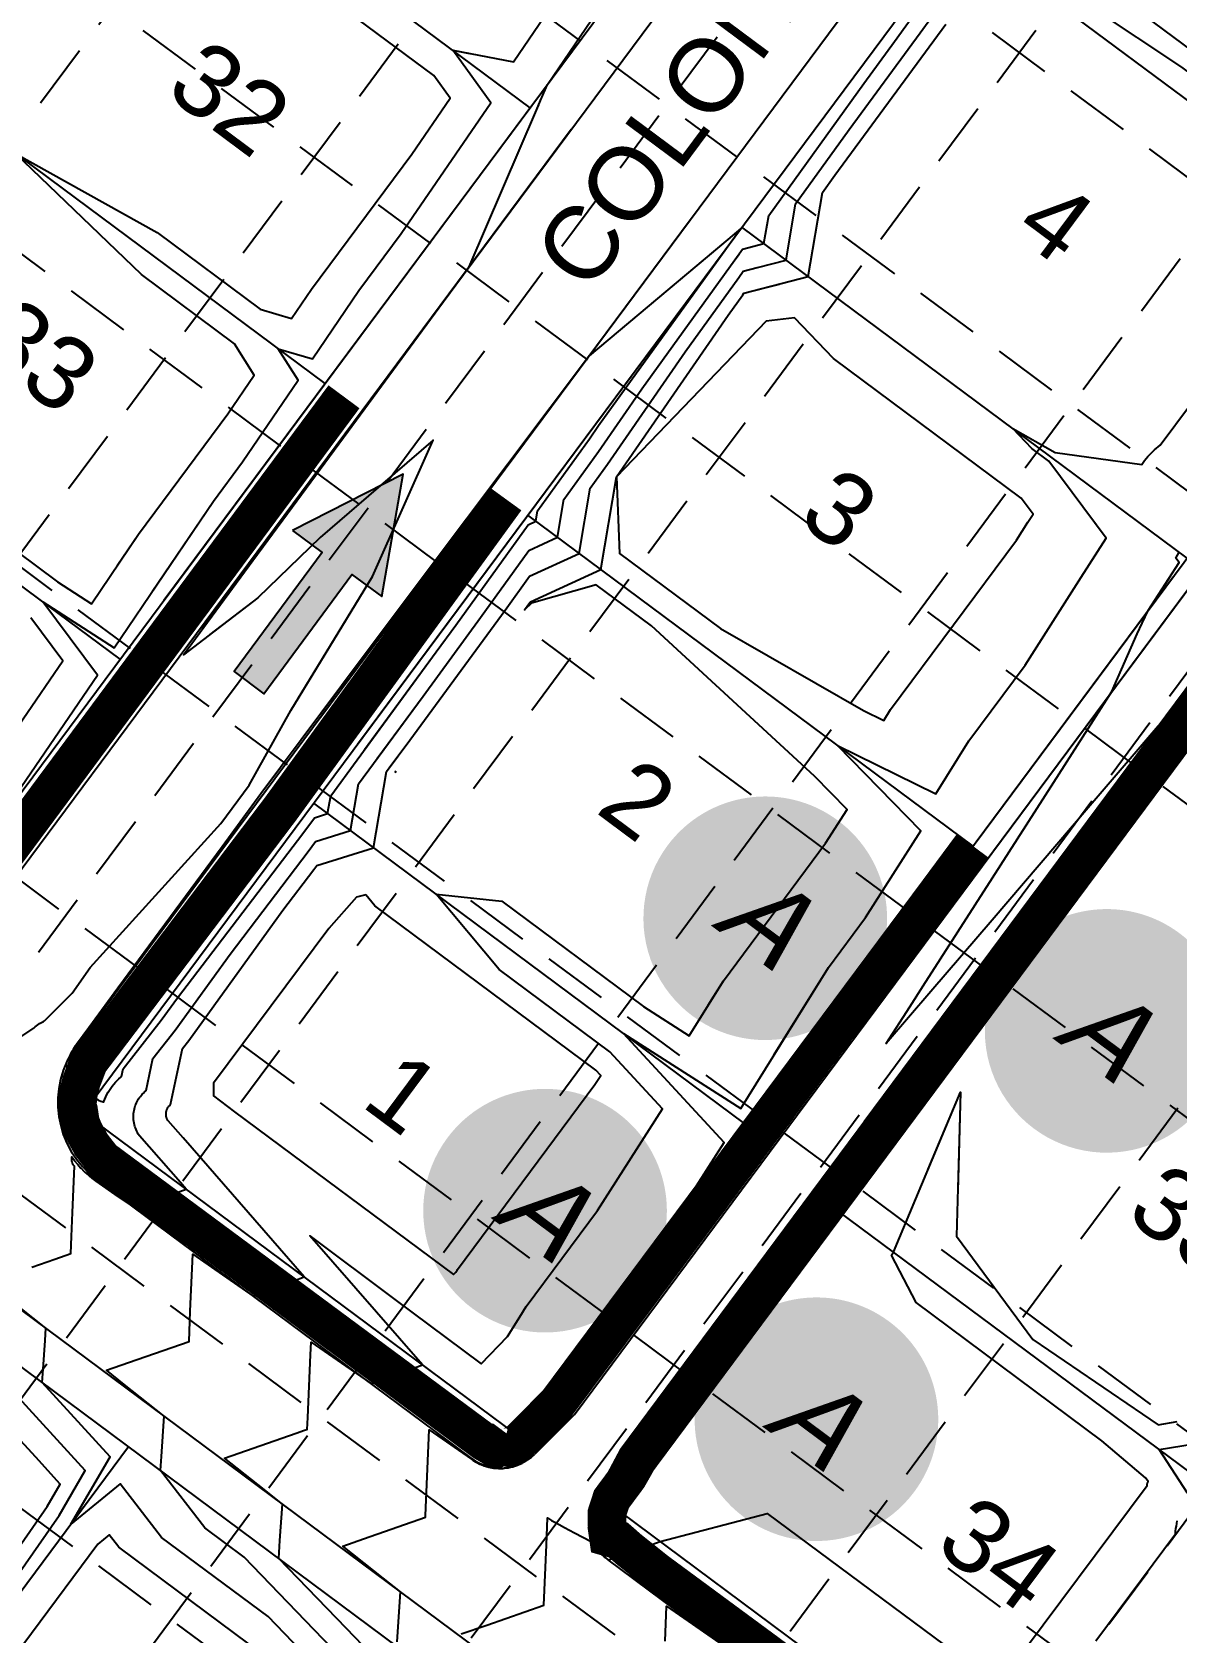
# Model space of a CAD drawing. Header units: feet. Extents: x 2260 to 6199, y 3666 to 7344.
# Drawn here: x 3782.4 to 4019.8, y 5551.9 to 5883.8 of the extents above; entities that cross this region are included whole.
import ezdxf
from ezdxf.enums import TextEntityAlignment as Align

# ---------------------------------------------------------------- set-up
doc = ezdxf.new("R2010")
doc.units = ezdxf.units.FT
doc.header["$LTSCALE"] = 40
doc.header["$MEASUREMENT"] = 0
doc.linetypes.add('HIDDEN', pattern=[0.375, 0.25, -0.125])
doc.layers.get('0').update_dxf_attribs({"linetype": 'CONTINUOUS'})
for name, color, linetype in [('ALTURA LOGO', 4, 'CONTINUOUS'), ('CONTROL', 8, 'CONTINUOUS'), ('EOP-PROP', 4, 'CONTINUOUS'), ('EROSION BLANKETS', 84, 'CONTINUOUS'), ('FLOW-ARROWS', 253, 'CONTINUOUS'), ('GRID', 254, 'HIDDEN'), ('LOT-NOS', 4, 'CONTINUOUS'), ('lots-line', 4, 'CONTINUOUS'), ('PC', 43, 'CONTINUOUS'), ('ST-ROW', 2, 'CONTINUOUS'), ('STREET-NAME', 3, 'CONTINUOUS')]:
    doc.layers.add(name, color=color, linetype=linetype)
doc.styles.add('altura', font='ARIAL.TTF', dxfattribs={"oblique": 15})
doc.styles.get("Standard").update_dxf_attribs({"font": 'ARIAL.TTF'})

# ---------------------------------------------------------------- blocks, each defined once
blk = doc.blocks.new('arrow')
blk.add_lwpolyline([(-67.01, -25.36), (-59.33, -25.42), (-59.57, -56.14), (-51.89, -56.2), (-51.65, -25.48), (-43.97, -25.54), (-55.3, -2.41), (-67.01, -25.36)], close=True)
at = {"color": 254}
for points in [[(-43.97, -25.54), (-67.01, -25.36), (-55.3, -2.41), (-67.01, -25.36)], [(-59.57, -56.14), (-51.89, -56.2), (-59.33, -25.42), (-51.65, -25.48)]]:
    blk.add_solid(points, dxfattribs=at)

msp = doc.modelspace()

# ---------------------------------------------------------------- hatches: boundary and pattern name
at = {"layer": 'ALTURA LOGO'}
h = msp.add_hatch(color=42, dxfattribs=at)
edge = h.paths.add_edge_path()
edge.add_ellipse((3934.43, 5700.05), major_axis=(15.08, 20.26), ratio=1, start_angle=269.9984, end_angle=449.9984)
edge.add_ellipse((3934.43, 5700.05), major_axis=(15.08, 20.26), ratio=1, start_angle=89.9974, end_angle=269.9974)
h.paths.add_polyline_path([(3909.97, 5705.3), (3946.15, 5678.36), (3959.53, 5696.32), (3923.34, 5723.26)], flags=24)
h = msp.add_hatch(color=42, dxfattribs=at)
edge = h.paths.add_edge_path()
edge.add_ellipse((4005.21, 5676.7), major_axis=(15.08, 20.26), ratio=1, start_angle=269.9984, end_angle=449.9984)
edge.add_ellipse((4005.21, 5676.7), major_axis=(15.08, 20.26), ratio=1, start_angle=89.9974, end_angle=269.9974)
h.paths.add_polyline_path([(3980.75, 5681.94), (4016.93, 5655.01), (4030.3, 5672.97), (3994.12, 5699.9)], flags=24)
h = msp.add_hatch(color=42, dxfattribs=at)
edge = h.paths.add_edge_path()
edge.add_ellipse((3888.78, 5639.42), major_axis=(15.08, 20.26), ratio=1, start_angle=269.9984, end_angle=449.9984)
edge.add_ellipse((3888.78, 5639.42), major_axis=(15.08, 20.26), ratio=1, start_angle=89.9974, end_angle=269.9974)
h.paths.add_polyline_path([(3864.31, 5644.66), (3900.49, 5617.73), (3913.87, 5635.69), (3877.68, 5662.63)], flags=24)
h = msp.add_hatch(color=42, dxfattribs=at)
edge = h.paths.add_edge_path()
edge.add_ellipse((3945.04, 5596.18), major_axis=(15.08, 20.26), ratio=1, start_angle=269.9984, end_angle=449.9984)
edge.add_ellipse((3945.04, 5596.18), major_axis=(15.08, 20.26), ratio=1, start_angle=89.9974, end_angle=269.9974)
h.paths.add_polyline_path([(3920.58, 5601.42), (3956.76, 5574.49), (3970.13, 5592.45), (3933.95, 5619.38)], flags=24)

# ---------------------------------------------------------------- linework, layer by layer
at = {"layer": 'EOP-PROP', "color": 7}
for p, q in [((3817.4, 5760.3), (3976.35, 5974.15)), ((3842.27, 5741.79), (4008.88, 5965.94)), ((3766.85, 5692.3), (3894.22, 5863.66)), ((3791.73, 5673.8), (3919.09, 5845.15)), ((4167.71, 5330.79), (3536.59, 5799.91)), ((3945.34, 5665.06), (4029.38, 5778.13)), ((3894.86, 5597.15), (4022.17, 5768.42)), ((3904.49, 5589.99), (4023.5, 5750.1)), ((3954.97, 5657.9), (4023.5, 5750.1)), ((3873.61, 5588.02), (3795.85, 5645.82)), ((3894.86, 5597.15), (3886.63, 5588.96)), ((3904.49, 5589.99), (3899.02, 5579.74)), ((3998.35, 5495.3), (3901.88, 5567.01))]:
    msp.add_line(p, q, dxfattribs=at)
for centre, radius, start, end in [((3807.78, 5661.87), 20, 143.3765, 233.3765), ((3879.58, 5596.05), 10, 233.3765, 314.8458), ((3907.85, 5575.03), 10, 151.9073, 233.3765)]:
    msp.add_arc(centre, radius, start, end, dxfattribs=at)
at = {"layer": 'EROSION BLANKETS', "const_width": 8}
for points in [[(3847.1, 5808.18), (3763.3, 5695.05), (3757.03, 5689.08), (3750.49, 5688.75), (3743.7, 5690.19), (3664.46, 5748.21), (3661.66, 5751.4), (3660.23, 5754.93)], [(3880.63, 5786.98), (3833.9, 5722.67), (3794.18, 5670.21), (3792.63, 5666.11), (3792.01, 5663.57), (3791.78, 5661.24), (3792.07, 5660.28), (3792.45, 5657.75), (3793.14, 5655.98), (3794.73, 5653.06), (3797.04, 5650.1), (3801.72, 5646.63), (3876.11, 5591.52), (3878.29, 5590.25), (3878.71, 5590.11), (3879.26, 5590.39), (3879.51, 5590.73), (3879.76, 5591.06), (3881.17, 5592.96)], [(3901.65, 5573.99), (3901.6, 5576.67), (3902.56, 5579.62), (3905.97, 5584.22), (3908.01, 5587.8), (4027.85, 5749)], [(3977.36, 5715.13), (3970.25, 5705.53), (3891.34, 5599.52), (3883.19, 5591.31), (3881.35, 5590.37), (3881.09, 5590.33), (3880.2, 5590.53)], [(3903.84, 5575.56), (3901.77, 5572.76), (3901.92, 5571.71), (3903.97, 5571.12), (3906.23, 5569.14), (3911.9, 5564.63), (4002.74, 5497.66)]]:
    msp.add_lwpolyline(points, dxfattribs=at)
at = {"layer": 'FLOW-ARROWS', "color": 7}
for points in [[(3790.92, 5887.92, 0, 1.67, 0), (3787.28, 5884.5, 0, 0, 0), (3782.17, 5879.72, 0, 0, 0)], [(3790.92, 5887.92, 0, 1.67, 0), (3787.28, 5884.5, 0, 0, 0), (3782.17, 5879.72, 0, 0, 0)], [(4022.77, 5867.15, 0, 1.67, 0), (4018.71, 5870.07, 0, 0, 0), (4007.9, 5877.84, 0, 0, 0)], [(3958.01, 5862.42, 0, 1.67, 0), (3954.73, 5858.64, 0, 0, 0), (3949.99, 5853.18, 0, 0, 0)], [(3947.9, 5842.19, 0, 1.67, 0), (3948.28, 5847.18, 0, 0, 0), (3948.42, 5849.03, 0, 0, 0)], [(3811.74, 5835.2, 0, 1.67, 0), (3807.73, 5838.19, 0, 0, 0), (3796.58, 5846.49, 0, 0, 0)], [(3811.74, 5835.2, 0, 1.67, 0), (3807.73, 5838.19, 0, 0, 0), (3796.58, 5846.49, 0, 0, 0)], [(3972, 5810.18, 0, 1.67, 0), (3967.92, 5813.08, 0, 0, 0), (3960.8, 5818.14, 0, 0, 0)], [(3913.34, 5801.2, 0, 1.67, 0), (3909.7, 5797.79, 0, 0, 0), (3904.59, 5793, 0, 0, 0)], [(3913.34, 5801.2, 0, 1.67, 0), (3909.7, 5797.79, 0, 0, 0), (3904.59, 5793, 0, 0, 0)], [(3897.6, 5780.84, 0, 1.67, 0), (3899.82, 5785.32, 0, 0, 0), (3902.28, 5790.3, 0, 0, 0)], [(3897.6, 5780.84, 0, 1.67, 0), (3899.82, 5785.32, 0, 0, 0), (3902.28, 5790.3, 0, 0, 0)], [(3935.37, 5747.1, 0, 1.67, 0), (3931.36, 5750.08, 0, 0, 0), (3920.21, 5758.38, 0, 0, 0)], [(3935.37, 5747.1, 0, 1.67, 0), (3931.36, 5750.08, 0, 0, 0), (3920.21, 5758.38, 0, 0, 0)], [(3868.96, 5741.49, 0, 1.67, 0), (3865.31, 5738.07, 0, 0, 0), (3860.2, 5733.29, 0, 0, 0)], [(3868.96, 5741.49, 0, 1.67, 0), (3865.31, 5738.07, 0, 0, 0), (3860.2, 5733.29, 0, 0, 0)], [(3853.21, 5721.13, 0, 1.67, 0), (3855.43, 5725.61, 0, 0, 0), (3857.9, 5730.59, 0, 0, 0)], [(3890.98, 5687.39, 0, 1.67, 0), (3886.97, 5690.37, 0, 0, 0), (3875.82, 5698.67, 0, 0, 0)], [(3999.62, 5603.93, 0, 1.67, 0), (3995.55, 5606.83, 0, 0, 0), (3985.45, 5614.04, 0, 0, 0)]]:
    msp.add_lwpolyline(points, format="xyseb", dxfattribs=at)
msp.add_lwpolyline([(3857.74, 5730.27), (3857.9, 5730.59)], dxfattribs=at)
at = {"layer": 'GRID', "linetype": 'HIDDEN', "ltscale": 1.35}
for p, q in [((4359.03, 6644.46), (3269.85, 5175.16)), ((4401.01, 6613.35), (3311.82, 5144.05)), ((3021.69, 6595.18), (5624.12, 4666.01)), ((4442.98, 6582.23), (3353.8, 5112.93)), ((2990.57, 6553.21), (5593.01, 4624.04)), ((4484.96, 6551.12), (3395.77, 5081.82)), ((4526.93, 6520), (3437.75, 5050.7)), ((2959.46, 6511.23), (5561.89, 4582.06)), ((4568.91, 6488.89), (3479.72, 5019.59)), ((2928.34, 6469.26), (5530.77, 4540.09)), ((4610.88, 6457.77), (3521.7, 4988.47)), ((2897.23, 6427.28), (5499.66, 4498.11)), ((4652.86, 6426.65), (3563.67, 4957.35)), ((2866.11, 6385.31), (5468.54, 4456.14)), ((2834.99, 6343.33), (5437.43, 4414.16)), ((2803.88, 6301.36), (5406.31, 4372.19))]:
    msp.add_line(p, q, dxfattribs=at)
at = {"layer": 'lots-line', "color": 7}
for p, q in [((3885.7, 5868.11), (3793.4, 5936.71)), ((3885.7, 5868.11), (3793.4, 5936.71)), ((3975.04, 5904.49), (4057.44, 5843.25)), ((3843.19, 5810.93), (3750.9, 5879.53)), ((3843.19, 5810.93), (3750.9, 5879.53)), ((4021.88, 5774.73), (3929.58, 5843.34)), ((3800.69, 5753.74), (3708.39, 5822.35)), ((3942.14, 5667.45), (4046.46, 5807.8)), ((3977.5, 5715.02), (3885.2, 5783.63)), ((3977.5, 5715.02), (3885.2, 5783.63)), ((3885.39, 5591.11), (4018.96, 5770.8)), ((3901.44, 5579.17), (4026.71, 5747.71)), ((3958.18, 5655.51), (4026.71, 5747.71)), ((3933.11, 5655.31), (3840.82, 5723.91)), ((4032.37, 5577.8), (3947.37, 5640.97)), ((3802.43, 5590.47), (3733.82, 5498.17))]:
    msp.add_line(p, q, dxfattribs=at)
at = {"layer": 'PC', "color": 43, "flags": 128}
for points, elevation in [([(4081.05, 5901.28), (4038.19, 5938.76), (4025.36, 5948.29), (4004.44, 5927.28), (3994.84, 5902.53), (3996.01, 5899.18), (4005.27, 5893.02), (4044.51, 5863.85), (4047.66, 5861.76), (4050.32, 5861.89), (4057.19, 5869.18), (4081.05, 5901.28)], 555), ([(3762.37, 5788.65), (3787.71, 5769.81), (3794.74, 5765.28), (3804.48, 5779.7), (3823.04, 5804.67), (3828.5, 5812.68), (3824.41, 5819.18), (3805.14, 5833.5), (3778.99, 5858.65), (3808.34, 5842.26), (3829.74, 5826.35), (3836.22, 5824.44), (3840.35, 5830.5), (3861.16, 5858.5), (3869.12, 5870.09), (3865.74, 5874.79), (3838.22, 5895.24), (3819.32, 5912.91), (3807.56, 5913.27), (3795.14, 5899.15), (3803.29, 5913.97), (3804.89, 5916.48), (3804.99, 5916.64), (3812.2, 5924.71)], 559), ([(3817.78, 5760.03), (3828.21, 5774.21), (3835.41, 5784), (3847.95, 5801.05), (3865.04, 5824.28), (3867.7, 5827.9), (3873.04, 5835.15), (3886.98, 5867.59), (3887.85, 5869.62), (3889.28, 5872.92), (3913.28, 5908.23)], 557), ([(3807.36, 5767.78), (3820.03, 5786.55), (3826.07, 5794.68), (3837.6, 5811.59), (3833.47, 5818.15), (3840.54, 5816.06), (3850.17, 5830.2), (3858.97, 5842.04), (3877.53, 5869.09), (3869.64, 5880.04), (3882.26, 5877.61), (3897.2, 5899.58)], 558), ([(3853.93, 5733.11), (3863.48, 5746.13), (3875.42, 5762.38), (3885.42, 5776.31), (3891.36, 5779.05), (3892.66, 5786.85), (3899.84, 5796.82), (3908.85, 5809.84), (3928.15, 5836.58), (3929.73, 5838.77), (3934.16, 5839.93), (3935.14, 5845.74), (3954.84, 5873.12), (3961.23, 5881.81), (3974.96, 5900.92)], 556), ([(3800.08, 5773.2), (3804.48, 5779.7), (3823.04, 5804.67), (3828.5, 5812.68), (3824.41, 5819.18), (3805.14, 5833.5), (3778.99, 5858.65), (3808.34, 5842.26), (3829.74, 5826.35), (3836.22, 5824.44), (3840.35, 5830.5), (3861.16, 5858.5), (3869.12, 5870.09), (3865.74, 5874.79), (3838.22, 5895.24)], 559), ([(3856.49, 5731.21), (3860.72, 5736.98), (3880.53, 5763.94), (3885.59, 5770.97), (3895.86, 5775.7), (3898.11, 5789.21), (3901.7, 5794.19), (3917.81, 5817.48), (3928.96, 5832.93), (3929.88, 5834.2), (3938.75, 5836.52), (3940.71, 5848.15), (3951.84, 5863.62), (3966.56, 5883.63), (3974.83, 5895.14)], 555), ([(3992.94, 5895.05), (4020.72, 5876.54), (4042.12, 5860.63), (4051.57, 5854.35), (4059.55, 5854.75), (4080.16, 5876.61), (4092.09, 5892.66)], 554), ([(3922.59, 5682), (3925.76, 5687.09), (3946.94, 5715.59), (3951.4, 5722.61), (3944.67, 5729.53), (3910.87, 5760.68), (3899.4, 5769.21), (3886, 5765.39), (3884.55, 5764), (3885.65, 5765.49), (3885.75, 5765.63), (3900.35, 5772.36), (3903.56, 5791.56), (3926.77, 5825.12), (3929.77, 5829.29), (3930.02, 5829.63), (3943.34, 5833.11), (3946.27, 5850.55), (3948.84, 5854.12), (3971.89, 5885.44)], 554), ([(3770.23, 5712.77), (3796.03, 5750.43), (3784.64, 5765.67), (3799.47, 5756.1), (3820.03, 5786.55), (3826.07, 5794.68), (3837.6, 5811.59), (3833.47, 5818.15), (3840.54, 5816.06), (3850.17, 5830.2), (3858.97, 5842.04), (3877.53, 5869.09), (3869.64, 5880.04), (3873.12, 5879.37)], 558), ([(3768.1, 5667.5), (3782.81, 5677.29), (3783.05, 5677.51), (3783.33, 5677.74), (3783.64, 5677.97), (3783.99, 5678.2), (3784.39, 5678.44), (3784.83, 5678.68), (3785.03, 5678.78), (3790.74, 5684.54), (3794.48, 5689.83), (3821.55, 5719.72), (3827.43, 5727.63), (3836.07, 5743.13), (3853.04, 5770.89), (3865.6, 5799.17), (3852.2, 5787.64), (3842.15, 5778.99), (3829.26, 5766.52), (3813.83, 5754.67), (3828.21, 5774.21), (3835.41, 5784), (3847.95, 5801.05), (3865.04, 5824.28), (3867.7, 5827.9), (3873.04, 5835.15), (3886.98, 5867.59), (3887.46, 5868.69)], 557), ([(3897.99, 5799.46), (3899.89, 5802.2), (3927.33, 5840.22), (3929.4, 5843.1), (3926.65, 5840.78), (3897.92, 5816.66), (3892.51, 5809.46), (3889.81, 5805.87), (3872.49, 5782.81), (3859.78, 5765.89), (3850.69, 5753.71), (3841.97, 5742.02)], 557), ([(3925.85, 5840.11), (3897.92, 5816.66), (3892.51, 5809.46), (3889.81, 5805.87), (3872.49, 5782.81), (3859.78, 5765.89), (3850.69, 5753.71), (3829.87, 5725.82), (3821.82, 5714.89), (3800.2, 5685.57), (3794.19, 5677.36), (3791.63, 5673.87), (3791.45, 5673.61), (3791.4, 5673.53), (3790.95, 5672.83), (3790.86, 5672.68), (3790.78, 5672.54), (3790.36, 5671.81), (3790.31, 5671.71), (3789.91, 5670.92), (3789.88, 5670.86), (3789.5, 5670), (3789.5, 5669.99), (3789.4, 5669.73), (3789.85, 5668.84), (3789.92, 5668.77), (3790.02, 5668.67), (3790.75, 5667.49), (3791.34, 5666.56), (3791.65, 5666.31), (3792.18, 5665.56), (3792.62, 5665.24), (3793.08, 5664.65), (3793.66, 5664.27), (3796.05, 5662.39), (3796.33, 5662.29), (3796.69, 5662.16), (3797.18, 5662), (3797.29, 5661.97), (3797.32, 5662.06), (3797.5, 5662.56), (3797.71, 5663.04), (3797.94, 5663.51), (3798.19, 5663.97), (3798.46, 5664.42), (3798.75, 5664.85), (3799.05, 5665.26), (3799.37, 5665.66), (3799.71, 5666.04), (3800.07, 5666.41), (3800.44, 5666.75), (3800.85, 5667.13), (3801, 5667.25), (3801.35, 5668.85), (3809.21, 5678.9), (3812.58, 5683.58), (3838.55, 5717.6), (3840.96, 5720.9), (3843.71, 5721.76), (3844.34, 5725.44), (3866.23, 5755.29), (3870.31, 5760.83), (3885.26, 5781.65), (3886.86, 5782.39), (3887.22, 5784.5), (3897.99, 5799.46)], 557), ([(3897.99, 5799.46), (3899.89, 5802.2), (3926.76, 5839.44)], 557), ([(3782.39, 5627.71), (3787.13, 5629.36), (3790.45, 5630.52), (3790.6, 5634.04), (3790.82, 5639.05), (3791.09, 5645.46), (3791.23, 5648.64), (3791.09, 5648.76), (3790.96, 5648.94), (3790.85, 5649.15), (3790.76, 5649.42), (3790.7, 5649.75), (3790.67, 5650.14), (3790.67, 5650.58), (3791.23, 5649.82), (3791.26, 5649.78), (3791.84, 5649.06), (3791.9, 5648.99), (3792.49, 5648.33), (3792.58, 5648.23), (3793.17, 5647.64), (3793.3, 5647.5), (3793.46, 5647.36), (3794.06, 5646.82), (3794.26, 5646.65), (3794.84, 5646.17), (3795.39, 5645.76), (3795.65, 5645.56), (3799.62, 5642.81), (3803.79, 5639.92), (3806.17, 5640.8), (3811.77, 5642.93), (3814.36, 5643.9), (3813.18, 5645.25), (3804.73, 5654.97), (3804.46, 5655.32), (3804.28, 5655.63), (3804.12, 5655.94), (3803.98, 5656.25), (3803.86, 5656.58), (3803.75, 5656.9), (3803.65, 5657.23), (3803.58, 5657.57), (3803.52, 5657.9), (3803.48, 5658.24), (3803.46, 5658.57), (3803.45, 5658.9), (3803.46, 5659.24), (3803.48, 5659.57), (3803.52, 5659.9), (3803.58, 5660.22), (3803.65, 5660.54), (3803.73, 5660.86), (3803.83, 5661.16), (3803.94, 5661.47), (3804.07, 5661.76), (3804.21, 5662.05), (3804.36, 5662.33), (3804.53, 5662.6), (3804.7, 5662.87), (3804.89, 5663.12), (3805.09, 5663.36), (3805.29, 5663.6), (3805.51, 5663.82), (3805.74, 5664.03), (3805.99, 5664.26), (3806.08, 5664.33), (3807.49, 5670.95), (3812.08, 5676.82), (3823.49, 5692.64), (3839.7, 5713.88), (3841.21, 5715.94), (3848.48, 5718.22), (3850.13, 5727.94), (3863.48, 5746.13), (3875.42, 5762.38), (3885.42, 5776.31), (3891.36, 5779.05), (3892.66, 5786.85), (3899.84, 5796.82), (3908.85, 5809.84), (3928.15, 5836.58), (3929, 5837.77)], 556), ([(3844.61, 5548.71), (3826.39, 5567.59), (3818.22, 5573.66), (3809.04, 5585.55), (3809.24, 5588.43), (3809.81, 5596.82), (3801.52, 5603.41), (3797.85, 5606.33), (3802.43, 5607.93), (3814.97, 5612.3), (3815.24, 5618.57), (3815.74, 5630.41), (3819.6, 5627.74), (3828.3, 5621.7), (3834.55, 5624.05), (3838.87, 5625.68), (3813.74, 5654.5), (3810.67, 5658.02), (3810.57, 5658.15), (3810.51, 5658.26), (3810.45, 5658.37), (3810.4, 5658.49), (3810.35, 5658.6), (3810.31, 5658.72), (3810.28, 5658.84), (3810.25, 5658.96), (3810.23, 5659.08), (3810.22, 5659.21), (3810.21, 5659.33), (3810.21, 5659.45), (3810.21, 5659.57), (3810.22, 5659.69), (3810.23, 5659.81), (3810.25, 5659.93), (3810.28, 5660.04), (3810.31, 5660.16), (3810.34, 5660.27), (3810.39, 5660.38), (3810.43, 5660.49), (3810.48, 5660.59), (3810.54, 5660.69), (3810.6, 5660.79), (3810.66, 5660.89), (3810.73, 5660.98), (3810.8, 5661.07), (3810.87, 5661.15), (3810.95, 5661.23), (3811.03, 5661.31), (3811.13, 5661.39), (3811.16, 5661.42), (3813.64, 5673.06), (3814.95, 5674.74), (3834.4, 5701.7), (3840.85, 5710.16), (3841.45, 5710.98), (3853.25, 5714.68), (3855.93, 5730.45), (3860.72, 5736.98), (3880.53, 5763.94), (3885.59, 5770.97), (3895.86, 5775.7), (3898.11, 5789.21), (3901.7, 5794.19), (3917.81, 5817.48), (3928.96, 5832.93), (3929.88, 5834.2), (3932.78, 5834.96)], 555), ([(3852.8, 5547.4), (3847.55, 5552.84), (3833.56, 5567.33), (3833.81, 5571.01), (3834.32, 5578.6), (3829.25, 5582.63), (3822.36, 5588.11), (3837.15, 5593.26), (3838.93, 5593.88), (3839.48, 5594.08), (3839.59, 5596.54), (3840.15, 5609.54), (3840.26, 5612.19), (3847.49, 5607.17), (3852.81, 5603.49), (3855.39, 5604.47), (3863.35, 5607.48), (3840.04, 5634.21), (3857.63, 5620.99), (3875.52, 5607.7), (3880.97, 5613.35), (3883.52, 5617.41), (3884.86, 5619.55), (3899.68, 5639.49), (3913.14, 5660.52), (3902.18, 5672.37), (3879.25, 5689.41), (3866.19, 5705.06), (3879.79, 5703.58), (3909.16, 5681.75), (3918.65, 5675.67), (3925.76, 5687.09), (3946.94, 5715.59), (3951.4, 5722.61), (3944.67, 5729.53), (3910.87, 5760.68), (3899.4, 5769.21), (3886, 5765.39), (3884.55, 5764), (3885.65, 5765.49), (3885.75, 5765.63), (3900.35, 5772.36), (3903.56, 5791.56), (3926.77, 5825.12), (3929.77, 5829.29), (3930.02, 5829.63), (3937.36, 5831.55)], 554), ([(3940.52, 5824.53), (3934.64, 5823.84), (3903.56, 5791.56), (3904.2, 5775.66), (3925.14, 5760.1), (3954.79, 5743.14), (3959, 5741.07), (3960.41, 5743.33), (3986.49, 5778.42), (3988.88, 5782.19), (3989.95, 5783.85), (3987.5, 5787.15), (3948.55, 5816.11), (3940.52, 5824.53)], 554), ([(3940.52, 5824.53), (3934.64, 5823.84), (3903.56, 5791.56), (3904.2, 5775.66), (3925.14, 5760.1), (3954.79, 5743.14), (3959, 5741.07), (3960.41, 5743.33), (3986.49, 5778.42), (3988.88, 5782.19), (3989.95, 5783.85), (3987.5, 5787.15), (3948.55, 5816.11), (3940.52, 5824.53)], 554), ([(3936.31, 5671.78), (3947.56, 5689.85), (3955.24, 5700.18), (3966.66, 5718.17), (3949.41, 5735.9), (3969.82, 5725.84), (3976.64, 5736.82), (3988.31, 5752.52), (3999.89, 5770.79), (4005.09, 5778.83), (3993.22, 5794.84), (3989.68, 5797.48), (3985.76, 5801.58), (3994.52, 5796.6), (4012.49, 5794.15), (4012.78, 5794.56), (4013.08, 5794.98), (4013.4, 5795.38), (4013.73, 5795.77), (4014.07, 5796.15), (4014.42, 5796.51), (4014.78, 5796.86), (4015.15, 5797.19), (4015.52, 5797.52), (4015.91, 5797.82), (4016.31, 5798.11), (4022.58, 5806.57)], 553), ([(3837.44, 5745.39), (3853.04, 5770.89), (3865.6, 5799.17), (3852.2, 5787.64), (3842.15, 5778.99), (3829.26, 5766.52), (3819.32, 5758.88)], 557), ([(3851.37, 5735.02), (3866.23, 5755.29), (3870.31, 5760.83), (3885.26, 5781.65), (3886.86, 5782.39), (3887.22, 5784.5), (3897.99, 5799.46)], 557), ([(3858.13, 5550.01), (3858.84, 5560.38), (3855.21, 5563.26), (3846.88, 5569.89), (3851.16, 5571.38), (3864, 5575.85), (3864.01, 5576.23), (3864.75, 5593.99), (3873.52, 5587.9), (3873.52, 5587.9), (3873.78, 5587.72), (3874.36, 5587.35), (3874.63, 5587.2), (3875.25, 5586.89), (3875.52, 5586.77), (3876.17, 5586.51), (3876.45, 5586.43), (3877.14, 5586.23), (3877.41, 5586.18), (3878.12, 5586.05), (3878.38, 5586.02), (3879.12, 5585.97), (3879.37, 5585.97), (3880.13, 5585.99), (3880.35, 5586.01), (3881.13, 5586.11), (3881.32, 5586.15), (3882.11, 5586.33), (3882.27, 5586.38), (3883.08, 5586.65), (3883.19, 5586.7), (3884.01, 5587.07), (3884.05, 5587.1), (3884.45, 5587.33), (3884.82, 5589.42), (3884.95, 5590.26), (3885.2, 5591.4), (3888.25, 5596.21), (3891.27, 5599.59), (3891.65, 5599.99), (3896.52, 5607.75), (3899.07, 5611.84), (3900.25, 5613.42), (3925.94, 5653.57), (3905.02, 5676.19), (3929.35, 5660.61), (3947.56, 5689.85), (3955.24, 5700.18), (3966.66, 5718.17), (3949.41, 5735.9), (3969.82, 5725.84), (3976.64, 5736.82), (3988.31, 5752.52), (3999.89, 5770.79), (4005.09, 5778.83), (4001.29, 5783.96)], 553), ([(4025.86, 5748.34), (4015.91, 5739.89), (4001.38, 5722.93), (3981.45, 5699.67), (3968.77, 5684.87), (3959.53, 5674.09), (3964.38, 5681.67), (3967.19, 5686.05), (3981.52, 5708.4), (3994.24, 5728.25), (4006.28, 5747.04), (4011.51, 5759.02), (4012.58, 5761.27), (4013.81, 5763.87), (4020.24, 5773.8), (4019.56, 5774.72), (4020.24, 5775.95)], 552), ([(4025.86, 5748.34), (4015.91, 5739.89), (4001.38, 5722.93), (3981.45, 5699.67), (3968.77, 5684.87), (3959.53, 5674.09), (3964.38, 5681.67), (3967.19, 5686.05), (3981.52, 5708.4), (3994.24, 5728.25), (4006.28, 5747.04), (4011.51, 5759.02), (4012.58, 5761.27), (4013.81, 5763.87), (4018.51, 5771.14)], 552), ([(3772.32, 5729.39), (3788.79, 5753.44), (3782.15, 5762.33)], 559), ([(3851.6, 5704.89), (3849.68, 5704.45), (3843.94, 5697.95), (3820.08, 5665.84), (3820.02, 5663.22), (3824.4, 5659.93), (3869.8, 5626.19), (3870.3, 5626.7), (3870.53, 5627.07), (3870.65, 5627.26), (3899.11, 5665.56), (3900.34, 5667.47), (3899.34, 5668.55), (3853.48, 5702.64), (3851.6, 5704.89)], 555), ([(3984.96, 5543.98), (4013.58, 5582.47), (4013.58, 5582.52), (4013.59, 5582.57), (4013.6, 5582.62), (4013.6, 5582.67), (4013.61, 5582.72), (4013.62, 5582.76), (4013.64, 5582.81), (4013.65, 5582.86), (4013.67, 5582.91), (4013.68, 5582.96), (4013.7, 5583), (4013.72, 5583.05), (4013.74, 5583.1), (4013.76, 5583.15), (4013.78, 5583.19), (4013.8, 5583.24), (4013.27, 5584.06), (4004.24, 5591.73), (3965.71, 5620.36), (3960.63, 5630.19), (3961, 5630.84), (3974.9, 5663.97), (3974.09, 5634.15), (3989.91, 5612.68), (4015.88, 5595.04), (4019.85, 5595.69)], 552), ([(3968.22, 5648.04), (3974.9, 5663.97), (3974.34, 5643.47)], 552), ([(3841.67, 5544.59), (3831.37, 5555.25), (3809.3, 5571.66), (3800.73, 5582.77), (3790.49, 5574.42), (3798.65, 5588.4), (3784.53, 5603.77), (3784.72, 5606.53), (3785.12, 5612.52), (3785.29, 5615.04), (3777.55, 5621.2)], 556), ([(3759.44, 5535.21), (3788.03, 5576.25), (3793.47, 5585.57), (3783.26, 5596.69), (3773.89, 5606.89)], 557), ([(3771.27, 5557.56), (3785.57, 5578.08), (3788.29, 5582.74), (3783.18, 5588.3), (3778.5, 5593.4)], 558), ([(4021.94, 5580.85), (4016.11, 5589.88), (4028.04, 5591.84)], 551), ([(3901.57, 5579.51), (3902.05, 5579), (3902.59, 5578.48), (3902.65, 5578.45), (3902.7, 5578.42), (3902.74, 5578.39), (3903.21, 5578.56), (3906.31, 5584.89), (3901.57, 5579.51)], 553), ([(3871.39, 5551.67), (3876.68, 5553.51), (3888.51, 5557.63), (3889.05, 5570.15), (3889.29, 5575.75), (3889.4, 5575.67), (3889.53, 5575.58), (3889.69, 5575.48), (3889.89, 5575.35), (3890.15, 5575.2), (3890.5, 5575), (3890.98, 5574.74), (3891.68, 5574.35), (3892.82, 5573.75), (3894.91, 5572.65), (3898.35, 5570.86), (3898.53, 5570.54), (3898.73, 5570.22), (3898.85, 5570.03), (3899.05, 5569.73), (3899.22, 5569.51), (3899.49, 5569.16), (3899.65, 5568.97), (3899.79, 5568.82), (3900.21, 5568.36), (3900.32, 5568.25), (3900.42, 5568.17), (3901.01, 5567.64), (3901.07, 5567.59), (3901.12, 5567.56), (3901.86, 5567.02), (3901.92, 5567.06), (3910.94, 5570.23), (3912.62, 5570.86), (3934.85, 5576.63), (3977.94, 5544.61)], 552), ([(4002.96, 5550.25), (4019.46, 5572.45), (4019.51, 5572.98), (4019.58, 5573.51), (4019.66, 5574.04), (4019.75, 5574.57), (4019.85, 5575.1)], 551), ([(3768.52, 5533.25), (3758.83, 5523.2), (3762.35, 5513.1), (3778.4, 5501.17), (3801.02, 5489.84), (3802.98, 5490.38), (3806.37, 5495.33), (3838.59, 5538.67), (3839.21, 5539.97), (3838.73, 5540.46), (3836.35, 5542.92), (3800.39, 5569.65), (3798.41, 5572.22), (3796.05, 5570.29), (3768.52, 5533.25)], 557), ([(3913.66, 5550.19), (3913.93, 5557.43), (3918.45, 5554.29), (3926.63, 5548.61)], 551)]:
    msp.add_lwpolyline(points, dxfattribs=dict(at, elevation=elevation))
at = {"layer": 'ST-ROW', "color": 7}
for p, q in [((3809.78, 5765.98), (3970.7, 5982.48)), ((3849.89, 5736.12), (4022.76, 5968.7)), ((3752.96, 5689.54), (3886.6, 5869.33)), ((3793.09, 5659.71), (3926.71, 5839.47)), ((4162.03, 5323.17), (3522.49, 5798.55)), ((3885.39, 5591.11), (3793.09, 5659.71)), ((4012.44, 5496.66), (3901.44, 5579.17))]:
    msp.add_line(p, q, dxfattribs=at)

# ---------------------------------------------------------------- block references
at = {"layer": 'CONTROL', "rotation": 323.9419776378284}
msp.add_blockref('arrow', (3905.51, 5761.51), dxfattribs=at)

# ---------------------------------------------------------------- texts
at = {"layer": 'ALTURA LOGO', "color": 164, "style": 'altura', "oblique": 15, "width": 1.035276}
for p in [(3929.51, 5693.83), (4000.29, 5670.47), (3883.85, 5633.2), (3940.12, 5589.96)]:
    msp.add_text('A', height=16.58, rotation=323.3354, dxfattribs=at).set_placement(p, align=Align.CENTER)
at = {"layer": 'LOT-NOS', "color": 7}
for s, p in [('32', (3823.49, 5870.17)), ('32', (3823.49, 5870.17)), ('4', (3994.76, 5844.57)), ('33', (3783.76, 5816.8)), ('33', (3783.76, 5816.8)), ('3', (3949.96, 5784.99)), ('3', (3949.96, 5784.99)), ('2', (3908.1, 5724.73)), ('2', (3908.1, 5724.73)), ('1', (3859.45, 5663.9)), ('33', (4022.59, 5637.22)), ('33', (4022.59, 5637.22)), ('34', (3983.02, 5568.37))]:
    msp.add_text(s, height=15, rotation=323.3354, dxfattribs=at).set_placement(p, align=Align.MIDDLE_CENTER)
at = {"layer": 'STREET-NAME', "color": 7}
for s, rotation, p in [('COLONIAL DRIVE', 53.3765, (3897.71, 5829.28)), ('GRAND COURT', 233.3765, (4093.9, 5584.82))]:
    msp.add_text(s, height=15, rotation=rotation, dxfattribs=at).set_placement(p)

doc.saveas('drawing.dxf')
